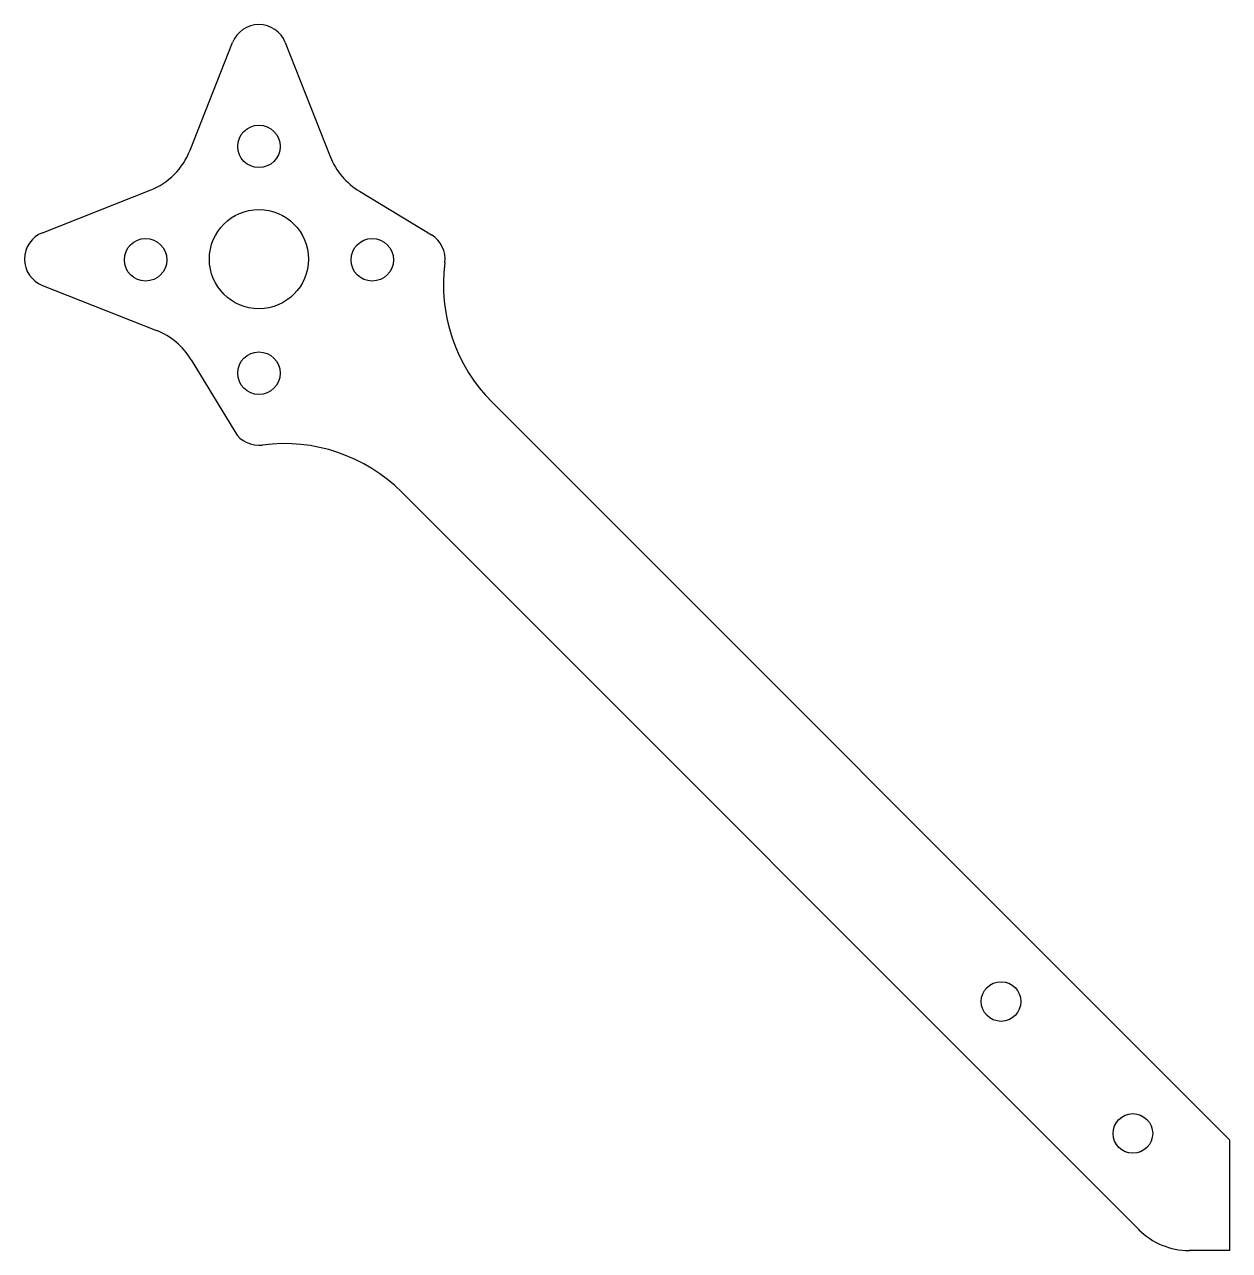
# Model space of a CAD drawing. Header units: millimetres. Extents: x -42.5 to 42.5, y -43.2 to 43.2.
import ezdxf

# ---------------------------------------------------------------- set-up
doc = ezdxf.new("R2010")
doc.units = ezdxf.units.MM
doc.layers.get('0').update_dxf_attribs({"lineweight": 25, "true_color": 0xffffff})

msp = doc.modelspace()

# ---------------------------------------------------------------- linework, layer by layer
for p, q in [((-30.841, 34.375), (-27.841, 41.981)), ((-24.12, 41.981), (-20.942, 33.924)), ((-41.263, 28.559), (-33.657, 31.558)), ((-18.881, 31.482), (-13.806, 28.409)), ((-41.263, 24.838), (-33.206, 21.66)), ((-30.764, 19.599), (-27.691, 14.524)), ((-9.529, 16.611), (42.529, -35.447)), ((-15.893, 10.247), (36.165, -41.811)), ((42.529, -35.447), (42.529, -43.247)), ((42.529, -43.247), (39.672, -43.247))]:
    msp.add_line(p, q)
at = {"color": 7, "linetype": 'Continuous', "lineweight": 25, "true_color": 0xffffff}
for centre in [(-25.981, 34.648), (-33.981, 26.648), (-17.981, 26.648), (-25.981, 18.648)]:
    msp.add_circle(centre, 1.5, dxfattribs=at)
for centre, radius in [((-25.981, 26.698), 3.5), ((26.402, -25.684), 1.4), ((35.711, -34.993), 1.4)]:
    msp.add_circle(centre, radius)
for centre, radius, start, end in [((-25.981, 41.247), 2, 21.52399, 158.47601), ((-35.492, 36.21), 5, 291.52399, 338.47601), ((-16.291, 35.759), 5, 201.52399, 238.80698), ((-40.529, 26.698), 2, 111.52399, 248.47601), ((-14.842, 26.698), 2, 352.45317, 58.80698), ((-1.243, 24.897), 11.718, 172.45317, 225), ((-35.041, 17.009), 5, 31.19302, 68.47601), ((-25.981, 15.56), 2, 211.19302, 277.54683), ((-24.179, 1.96), 11.718, 45, 97.54683), ((39.672, -38.247), 5, 225, 270)]:
    msp.add_arc(centre, radius, start, end)

doc.saveas('drawing.dxf')
